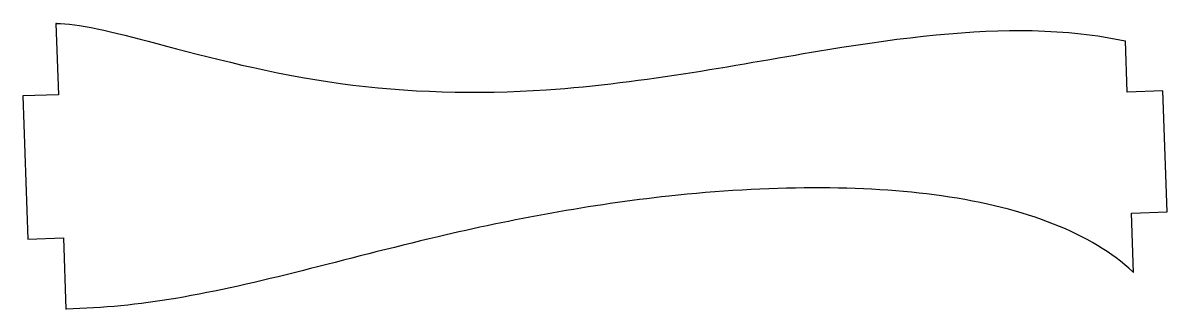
# Model space of a CAD drawing. Header units: millimetres. Extents: x -32.1 to 32.2, y -9.1 to 7.
import ezdxf

# ---------------------------------------------------------------- set-up
doc = ezdxf.new("R2010")
doc.units = ezdxf.units.MM
doc.layers.get('0').update_dxf_attribs({"linetype": 'CONTINUOUS'})

msp = doc.modelspace()

# ---------------------------------------------------------------- linework, layer by layer
for p, q in [((-30.249, 6.979), (-30.287, 6.977)), ((-30.287, 6.977), (-30.147, 2.98)), ((29.934, 3.121), (29.834, 6.002)), ((-30.147, 2.98), (-32.146, 2.91)), ((-32.146, 2.91), (-31.865, -5.135)), ((31.933, 3.191), (29.934, 3.121)), ((32.17, -3.604), (31.933, 3.191)), ((30.172, -3.674), (32.17, -3.604)), ((30.288, -7.002), (30.172, -3.674)), ((-31.865, -5.135), (-29.866, -5.065)), ((-29.866, -5.065), (-29.727, -9.063))]:
    msp.add_line(p, q)
for points, knots in [([(-30.249, 6.979), (-30.249, 6.979), (-30.249, 6.979), (-30.249, 6.979), (-29.113, 7.017), (-27.177, 6.539), (-24.624, 5.859), (-21.764, 5.098), (-18.158, 4.146), (-14.293, 3.616), (-10.569, 3.105), (-6.616, 2.996), (-2.738, 3.258), (2.852, 3.635), (8.269, 4.727), (13.092, 5.52), (17.388, 6.226), (21.229, 6.657), (24.588, 6.582), (26.479, 6.539), (28.22, 6.347), (29.815, 6.006), (29.821, 6.005), (29.827, 6.003), (29.834, 6.002)], [0.0005524, 0.0005524, 0.0005524, 0.0005524, 0.0005559, 0.0005559, 0.0005559, 0.1449261, 0.1449261, 0.1449261, 0.3066423, 0.3066423, 0.3066423, 0.4624925, 0.4624925, 0.4624925, 0.6871994, 0.6871994, 0.6871994, 0.8873717, 0.8873717, 0.8873717, 1, 1, 1, 1.0004495, 1.0004495, 1.0004495, 1.0004495]), ([(30.288, -7.002), (30.273, -6.989), (30.259, -6.975), (30.244, -6.962), (27.907, -4.819), (24.295, -3.38), (19.489, -2.702), (15.093, -2.081), (9.696, -2.117), (4.167, -2.715), (-0.236, -3.192), (-4.675, -4.027), (-8.809, -4.997), (-14.123, -6.244), (-18.928, -7.686), (-23.548, -8.458), (-25.62, -8.805), (-27.664, -9.017), (-29.702, -9.062), (-29.71, -9.062), (-29.719, -9.063), (-29.727, -9.063)], [-1.001564, -1.001564, -1.001564, -1.001564, -1, -1, -1, -0.75, -0.75, -0.75, -0.521297, -0.521297, -0.521297, -0.339162, -0.339162, -0.339162, -0.105036, -0.105036, -0.105036, 0, 0, 0, 0.000424, 0.000424, 0.000424, 0.000424])]:
    msp.add_open_spline(points, degree=3, knots=knots)

doc.saveas('drawing.dxf')
